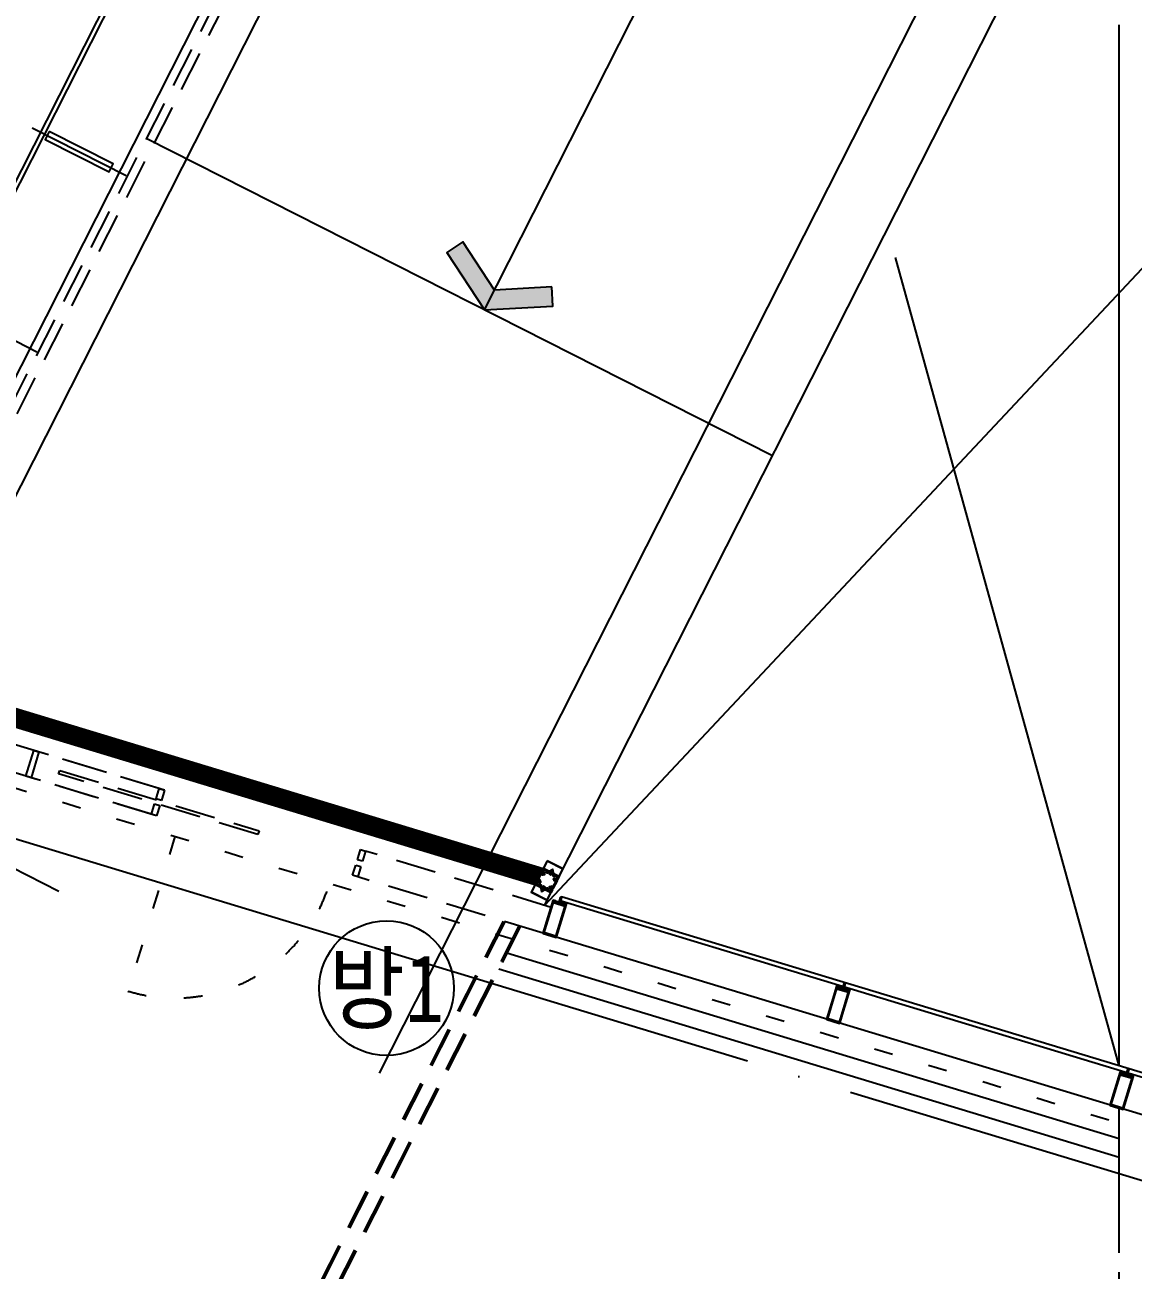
# Model space of a CAD drawing. Header units: metres. Extents: x 630750 to 860239, y 578133 to 726633.
# Drawn here: x 707594 to 713765, y 633668 to 640601 of the extents above; entities that cross this region are included whole.
import ezdxf
from ezdxf.enums import TextEntityAlignment as Align

# ---------------------------------------------------------------- set-up
doc = ezdxf.new("R2010")
doc.units = ezdxf.units.M
doc.header["$LTSCALE"] = 300
for name, pattern in [('CEN', [62, 60, -1, 0, -1]), ('H2', [0.5, 0.25, -0.25]), ('HID1', [0.375, 0.25, -0.125]), ('HIDDEN', [2, 1, -1]), ('HIDDEN-1', [1.4, 0.35, -0.7, 0.35])]:
    doc.linetypes.add(name, pattern=pattern)
doc.layers.get('Defpoints').update_dxf_attribs({"color": 8})
for name, color, linetype in [('A-CEN-1', 1, 'Continuous'), ('A-ELE-8', 8, 'Continuous'), ('A-ELE-9', 9, 'Continuous'), ('A-ELE8', 8, 'Continuous'), ('A-HAT-1', 9, 'Continuous'), ('A-STAIR', 4, 'Continuous'), ('A-SYM1', 7, 'Continuous'), ('A-WIN-GLASS', 4, 'Continuous'), ('fire shutter', 2, 'Continuous'), ('INT', 117, 'Continuous'), ('KUK-F-LEVEL', 4, 'Continuous'), ('KUK-FUR-MOVE-MAKE', 95, 'Continuous'), ('SCREW', 8, 'Continuous'), ('SILICONE', 3, 'Continuous'), ('블럭', 7, 'Continuous')]:
    doc.layers.add(name, color=color, linetype=linetype)
doc.layers.add('ILDIES', color=7, linetype='Continuous', lineweight=35)
doc.styles.add('TEXT', font='')
doc.styles.get('TEXT').set_extended_font_data('DotumChe')

# ---------------------------------------------------------------- blocks, each defined once
blk = doc.blocks.new('A$C7D1B520F')
at = {"layer": 'SCREW', "color": 8}
for p, q in [((0, 4.5), (0, 5)), ((9, 5), (0, 5)), ((9, 4.5), (0, 4.5)), ((0.5, 0.7), (0.5, 4.5)), ((0.5, 0.7), (1.6, 0)), ((2.7, 0.7), (1.6, 0)), ((7.4, 0), (1.6, 0)), ((4.7, 27.7), (2.4, 26.3)), ((6.7, 26.5), (2.4, 23.7)), ((2.4, 26.3), (2.8, 26.3)), ((6.7, 24), (2.4, 21.2)), ((2.4, 23.7), (2.8, 23.8)), ((6.7, 21.5), (2.4, 18.7)), ((2.4, 21.2), (2.8, 21.3)), ((6.7, 19), (2.4, 16.2)), ((2.4, 18.7), (2.8, 18.7)), ((6.7, 16.5), (2.4, 13.7)), ((2.4, 16.2), (2.8, 16.2)), ((6.7, 14), (2.4, 11.2)), ((2.4, 13.7), (2.8, 13.7)), ((6.7, 11.4), (2.4, 8.7)), ((2.4, 11.2), (2.8, 11.2)), ((6.7, 8.9), (2.4, 6.2)), ((2.4, 8.7), (2.8, 8.7)), ((2.4, 6.2), (2.8, 6.2)), ((2.7, 0.7), (2.7, 4.5)), ((2.7, 0.7), (3.8, 0)), ((4.5, 42.6), (2.8, 40.2)), ((2.8, 5), (2.8, 40.2)), ((6.2, 40.5), (4.5, 42.6)), ((4.5, 42.6), (4.6, 28)), ((6.7, 6.4), (4.5, 5)), ((5.1, 27.8), (6.2, 29.5)), ((6.3, 0.7), (5.2, 0)), ((5.3, 41.6), (6.2, 31.1)), ((6.2, 5), (6.2, 40.5)), ((6.7, 26.5), (6.2, 26.5)), ((6.7, 24), (6.2, 24)), ((6.7, 21.5), (6.2, 21.4)), ((6.7, 19), (6.2, 18.9)), ((6.7, 16.5), (6.2, 16.4)), ((6.7, 14), (6.2, 13.9)), ((6.7, 11.4), (6.2, 11.4)), ((6.7, 8.9), (6.2, 8.9)), ((6.7, 6.4), (6.2, 6.4)), ((6.3, 0.7), (6.3, 4.5)), ((6.3, 0.7), (7.4, 0)), ((8.5, 0.7), (7.4, 0)), ((8.5, 0.7), (8.5, 4.5)), ((9, 4.5), (9, 5))]:
    blk.add_line(p, q, dxfattribs=at)
for centre, radius, start, end in [((2.3, 42.4), 2.15, 283.42854, 4.6836), ((4.8, 28), 0.268, 182.11962, 324.13569)]:
    blk.add_arc(centre, radius, start, end, dxfattribs=at)

msp = doc.modelspace()

# ---------------------------------------------------------------- hatches: boundary and pattern name
at = {"layer": 'A-SYM1'}
msp.add_hatch(color=7, dxfattribs=at).paths.add_polyline_path([(710533.7, 639035.7), (710527.9, 639142.2), (710208.3, 639124.8), (710033.5, 639392.8), (709944.2, 639334.6), (710152.6, 639015)])
at = {"layer": 'KUK-F-LEVEL'}
msp.add_hatch(color=4, dxfattribs=at).paths.add_polyline_path([(710533.7, 639035.7), (710527.9, 639142.2), (710208.3, 639124.8), (710033.5, 639392.8), (709944.2, 639334.6), (710152.6, 639015)])

# ---------------------------------------------------------------- linework, layer by layer
msp.add_line((710152.6, 639015, 0), (718870.9, 656211.3, 0))
at = {"color": 252, "linetype": 'H2', "const_width": 100, "elevation": 0}
msp.add_lwpolyline([(706580.1, 636727.5), (707154.7, 636553.2), (707290.2, 636820.4), (710465.8, 635856.8)], dxfattribs=at)
at = {"color": 4, "linetype": 'Continuous', "elevation": 0}
for points in [[(710470, 635875.5, -2.414214), (710471.4, 635875.9), (710472.2, 635875.5), (710471.4, 635873.9, 0.414214), (710472.5, 635870.5), (710477, 635868.2, 0.414214), (710480.4, 635869.3), (710481.2, 635870.9), (710482.2, 635870.4, 0.762509), (710489.1, 635877.9), (710477.7, 635888.7), (710477.7, 635888.7, -1.719957), (710477.6, 635890.5), (710481.2, 635897.6), (710483.5, 635896.5), (710483, 635895.5), (710483.8, 635895.1), (710485.1, 635895.6), (710486.1, 635895.1), (710485.6, 635894.2), (710486.4, 635893.8), (710487.8, 635894.3), (710488.8, 635893.8), (710488.3, 635892.8), (710489.1, 635892.4), (710492, 635893.6), (710491.2, 635896.6), (710490.4, 635897), (710489.9, 635896.1), (710488.9, 635896.5), (710488.5, 635897.9), (710487.8, 635898.3), (710487.3, 635897.4), (710486.3, 635897.9), (710485.9, 635899.3), (710485.1, 635899.7), (710484.6, 635898.7), (710482.4, 635899.9), (710483.9, 635902.8), (710480.3, 635904.6), (710472.8, 635889.9, 0.264694), (710472.9, 635888.9), (710485.7, 635875.8, -0.762509), (710484.1, 635874), (710469.6, 635881.3, 0.414214), (710468.2, 635880.8), (710447.1, 635839.2, 0.414214), (710447.6, 635837.8), (710462, 635830.5, -0.762509), (710461.5, 635828.1), (710443.4, 635830.7, 0.264694), (710442.5, 635830.1), (710435.1, 635815.4), (710438.7, 635813.6), (710440.1, 635816.5), (710442.4, 635815.4), (710441.9, 635814.4), (710442.7, 635814), (710444.1, 635814.6), (710445, 635814.1), (710444.6, 635813.1), (710445.3, 635812.7), (710446.7, 635813.2), (710447.7, 635812.7), (710447.2, 635811.8), (710448, 635811.4), (710450.9, 635812.5), (710450.1, 635815.5), (710449.3, 635815.9), (710448.8, 635815), (710447.8, 635815.5), (710447.5, 635816.9), (710446.7, 635817.3), (710446.2, 635816.3), (710445.2, 635816.8), (710444.8, 635818.2), (710444, 635818.6), (710443.6, 635817.7), (710441.3, 635818.8), (710444.9, 635825.9, -1.719957), (710446.4, 635826.9), (710446.4, 635826.9), (710461.8, 635824.1, 0.762509), (710463.8, 635834.1), (710462.8, 635834.6), (710463.6, 635836.2, 0.414214), (710462.5, 635839.6), (710458, 635841.9, 0.414214), (710454.6, 635840.8), (710453.8, 635839.2), (710453, 635839.6, -2.414214), (710452.5, 635841)], [(710473.3, 635873.4, 0.414214), (710473.7, 635872.2), (710477.3, 635870.3, 0.414214), (710478.5, 635870.7), (710478.7, 635871, 0.414214), (710478.3, 635872.2), (710474.7, 635874.1, 0.414214), (710473.5, 635873.7)], [(710481.2, 635894), (710479.7, 635894.7), (710480.8, 635896.7), (710489.6, 635892.2, 1), (710491.7, 635896.3), (710482.9, 635900.8), (710483.9, 635902.8), (710485.3, 635902.1), (710485, 635901.5), (710499.8, 635894), (710500.1, 635894.6), (710510.4, 635889.4), (710509.7, 635887.9), (710502.7, 635891.5, 0.668179), (710501.6, 635890.5), (710504.8, 635880.6, 0.414214), (710505.8, 635880.1), (710513.6, 635882.7, -0.414214), (710514.6, 635882.2), (710514.6, 635882, 0.414214), (710515.6, 635881.4), (710522.8, 635883.8), (710524.2, 635883.1), (710523.7, 635882, 0.198912), (710523.6, 635881.4), (710525.8, 635874.8), (710516.3, 635871.7), (710515.9, 635873.2, -0.414214), (710516.4, 635874.2), (710517.1, 635874.4), (710518.1, 635873.9), (710518.6, 635874.9), (710519.6, 635874.4), (710523, 635875.5, 0.414214), (710523.5, 635876.5), (710522, 635881.1, 0.414214), (710521.1, 635881.6), (710517.6, 635880.4), (710517.1, 635879.4), (710516.1, 635879.9), (710515.6, 635879), (710514.9, 635878.7, -0.414214), (710513.9, 635879.2), (710513.3, 635880.9), (710504.1, 635877.9), (710501.9, 635884.5), (710502.1, 635884.8), (710501.7, 635885), (710499.4, 635892.2, 0.198912), (710499, 635892.6), (710495.9, 635894.2, 0.414214), (710494.8, 635893.9), (710494.1, 635892.5, -0.414214), (710488.9, 635890.8), (710481.4, 635894.5)], [(710552.1, 635833.9, 2.414214), (710551.6, 635835.2), (710550.8, 635835.6), (710550, 635834, -0.414214), (710546.6, 635832.9), (710542.1, 635835.2, -0.414214), (710541, 635838.6), (710541.8, 635840.2), (710540.7, 635840.7, -0.762509), (710542.8, 635850.7), (710558.2, 635847.9), (710558.2, 635847.9, 1.719957), (710559.7, 635848.9), (710563.3, 635856), (710561, 635857.2), (710560.5, 635856.2), (710559.8, 635856.6), (710559.4, 635858), (710558.4, 635858.5), (710557.9, 635857.5), (710557.1, 635857.9), (710556.7, 635859.3), (710555.8, 635859.8), (710555.3, 635858.9), (710554.5, 635859.3), (710553.7, 635862.3), (710556.6, 635863.4), (710557.4, 635863), (710556.9, 635862.1), (710557.9, 635861.6), (710559.2, 635862.1), (710560, 635861.7), (710559.5, 635860.7), (710560.5, 635860.3), (710561.9, 635860.8), (710562.7, 635860.4), (710562.2, 635859.4), (710564.4, 635858.3), (710565.9, 635861.2), (710569.5, 635859.4), (710562, 635844.7, -0.264694), (710561.2, 635844.1), (710543, 635846.7, 0.762509), (710542.6, 635844.3), (710557, 635837, -0.414214), (710557.4, 635835.6), (710536.3, 635794, -0.414214), (710535, 635793.5), (710520.5, 635800.9, 0.762509), (710518.9, 635799), (710531.7, 635785.9, -0.264694), (710531.7, 635784.9), (710524.3, 635770.2), (710520.7, 635772), (710522.2, 635774.9), (710519.9, 635776.1), (710519.5, 635775.1), (710518.7, 635775.5), (710518.3, 635776.9), (710517.3, 635777.4), (710516.8, 635776.5), (710516, 635776.9), (710515.6, 635778.3), (710514.7, 635778.8), (710514.2, 635777.8), (710513.4, 635778.2), (710512.6, 635781.2), (710515.5, 635782.4), (710516.3, 635782), (710515.8, 635781), (710516.8, 635780.5), (710518.1, 635781), (710518.9, 635780.6), (710518.4, 635779.7), (710519.4, 635779.2), (710520.8, 635779.7), (710521.6, 635779.3), (710521.1, 635778.4), (710523.3, 635777.2), (710526.9, 635784.3, 1.719957), (710526.9, 635786.1), (710526.9, 635786.1), (710515.5, 635796.9, -0.762509), (710522.3, 635804.4), (710523.3, 635803.9), (710524.2, 635805.5, -0.414214), (710527.6, 635806.6), (710532.1, 635804.3, -0.414214), (710533.2, 635800.9), (710532.4, 635799.3), (710533.2, 635798.9, 2.414214), (710534.6, 635799.4)], [(710560.4, 635853.8), (710561.8, 635853.1), (710562.8, 635855.1), (710554, 635859.5, -1), (710556.1, 635863.7), (710564.9, 635859.2), (710565.9, 635861.2), (710564.5, 635861.9), (710564.2, 635861.3), (710549.4, 635868.8), (710549.7, 635869.4), (710539.4, 635874.6), (710538.7, 635873.2), (710545.6, 635869.7, -0.668179), (710545.5, 635868.3), (710535.7, 635865, -0.414214), (710534.7, 635865.5), (710532.1, 635873.3, 0.414214), (710531.1, 635873.8), (710530.9, 635873.7, -0.414214), (710529.9, 635874.2), (710527.6, 635881.4), (710526.2, 635882.1), (710525.6, 635881, -0.198912), (710525.1, 635880.6), (710518.5, 635878.4), (710521.6, 635869), (710523.1, 635869.5, 0.414214), (710523.6, 635870.5), (710523.4, 635871.2), (710522.4, 635871.7), (710522.9, 635872.7), (710521.9, 635873.2), (710520.8, 635876.7, -0.414214), (710521.3, 635877.7), (710525.8, 635879.1, -0.414214), (710526.8, 635878.6), (710527.9, 635875.2), (710527.4, 635874.2), (710528.4, 635873.7), (710527.9, 635872.7), (710528.2, 635872, 0.414214), (710529.2, 635871.5), (710530.9, 635872), (710533.9, 635862.8), (710540.5, 635864.9), (710540.7, 635865.3), (710541, 635865.1), (710548.2, 635867.4, -0.198912), (710548.8, 635867.4), (710551.9, 635865.8, -0.414214), (710552.3, 635864.7), (710551.5, 635863.3, 0.414214), (710553.2, 635858.1), (710560.7, 635854.4)], [(710444.2, 635821), (710442.8, 635821.7), (710441.8, 635819.8), (710450.6, 635815.3, -1), (710448.5, 635811.1), (710439.7, 635815.6), (710438.7, 635813.6), (710440.1, 635812.9), (710440.4, 635813.5), (710455.1, 635806), (710454.8, 635805.4), (710465.2, 635800.2), (710465.9, 635801.6), (710458.9, 635805.1, -0.668179), (710459, 635806.6), (710468.9, 635809.8, -0.414214), (710469.9, 635809.3), (710472.4, 635801.5, 0.414214), (710473.4, 635801), (710473.7, 635801.1, -0.414214), (710474.7, 635800.6), (710477, 635793.4), (710478.4, 635792.7), (710479, 635793.8, -0.198912), (710479.4, 635794.2), (710486, 635796.4), (710483, 635805.8), (710481.5, 635805.3, 0.414214), (710481, 635804.3), (710481.2, 635803.6), (710482.2, 635803.1), (710481.7, 635802.1), (710482.7, 635801.6), (710483.8, 635798.1, -0.414214), (710483.3, 635797.1), (710478.8, 635795.7, -0.414214), (710477.8, 635796.2), (710476.6, 635799.6), (710477.1, 635800.6), (710476.2, 635801.1), (710476.7, 635802.1), (710476.4, 635802.8, 0.414214), (710475.4, 635803.3), (710473.7, 635802.8), (710470.7, 635812), (710464.1, 635809.9), (710463.9, 635809.5), (710463.6, 635809.7), (710456.4, 635807.4, -0.198912), (710455.8, 635807.4), (710452.7, 635809, -0.414214), (710452.3, 635810.1), (710453, 635811.5, 0.414214), (710451.3, 635816.7), (710443.9, 635820.4)], [(710456.1, 635839.5, -0.414214), (710457.2, 635839.9), (710460.9, 635838.1, -0.414214), (710461.3, 635836.9), (710461.1, 635836.6, -0.414214), (710459.9, 635836.2), (710456.3, 635838, -0.414214), (710455.9, 635839.2)], [(710523.4, 635780.9), (710524.8, 635780.1), (710523.8, 635778.2), (710515, 635782.6, 1), (710512.9, 635778.5), (710521.7, 635774), (710520.7, 635772), (710519.3, 635772.7), (710519.6, 635773.3), (710504.8, 635780.8), (710504.5, 635780.2), (710494.2, 635785.5), (710494.9, 635786.9), (710501.9, 635783.3, 0.668179), (710503, 635784.3), (710499.7, 635794.2, 0.414214), (710498.7, 635794.7), (710491, 635792.1, -0.414214), (710490, 635792.6), (710489.9, 635792.9, 0.414214), (710488.9, 635793.4), (710481.7, 635791), (710480.3, 635791.7), (710480.9, 635792.9, 0.198912), (710481, 635793.5), (710478.8, 635800), (710488.2, 635803.1), (710488.7, 635801.6, -0.414214), (710488.2, 635800.6), (710487.5, 635800.4), (710486.5, 635800.9), (710486, 635799.9), (710485, 635800.4), (710481.6, 635799.3, 0.414214), (710481, 635798.3), (710482.5, 635793.8, 0.414214), (710483.5, 635793.3), (710487, 635794.4), (710487.5, 635795.4), (710488.4, 635794.9), (710488.9, 635795.9), (710489.7, 635796.1, -0.414214), (710490.7, 635795.6), (710491.3, 635793.9), (710500.5, 635796.9), (710502.7, 635790.3), (710502.5, 635790), (710502.8, 635789.8), (710505.2, 635782.6, 0.198912), (710505.6, 635782.2), (710508.7, 635780.6, 0.414214), (710509.8, 635780.9), (710510.5, 635782.4, -0.414214), (710515.7, 635784.1), (710523.1, 635780.3)], [(710531.3, 635801.4, 0.414214), (710530.9, 635802.6), (710527.3, 635804.4, 0.414214), (710526.1, 635804), (710526, 635803.7, 0.414214), (710526.3, 635802.5), (710529.9, 635800.6, 0.414214), (710531.1, 635801)], [(710548.5, 635835.3, -0.414214), (710547.3, 635834.9), (710543.6, 635836.7, -0.414214), (710543.2, 635837.9), (710543.4, 635838.2, -0.414214), (710544.6, 635838.6), (710548.2, 635836.8, -0.414214), (710548.6, 635835.6)]]:
    msp.add_lwpolyline(points, format="xyb", close=True, dxfattribs=at)
at = {"layer": 'A-CEN-1', "linetype": 'CEN'}
for p, q in [((718254.4, 659110.2, 0), (700282.2, 623660.9, 0)), ((721162.1, 657636.1, 0), (709566.5, 634764.4, 0)), ((694392.6, 640060, 0), (741312.5, 625822.5, 0)), ((707783, 635776.9, 0), (703581.6, 637906.9, 0))]:
    msp.add_line(p, q, dxfattribs=at)
at = {"layer": 'A-ELE-8', "linetype": 'HIDDEN'}
msp.add_line((713686.8, 629157.1), (713686.8, 633763.6), dxfattribs=at)
at = {"layer": 'A-ELE-9'}
for p, q in [((707264.5, 636880.4, 0), (710480.3, 635904.6, 0)), ((707315.8, 636760.4, 0), (710451.3, 635808.9, 0))]:
    msp.add_line(p, q, dxfattribs=at)
at = {"layer": 'A-ELE8'}
for p, q in [((713686.8, 634805.1), (713686.8, 640601.3)), ((713686.8, 633763.6), (713686.8, 634571.1))]:
    msp.add_line(p, q, dxfattribs=at)
at = {"layer": 'A-HAT-1', "color": 8}
for p, q in [((710487.9, 635698.5, 0), (713936.8, 639374.5, 0)), ((713686.8, 634805, 0), (712442.6, 639306.3, 0))]:
    msp.add_line(p, q, dxfattribs=at)
at = {"layer": 'A-STAIR', "elevation": 0}
msp.add_lwpolyline([(711756.9, 638201.6), (708270, 639969.4)], dxfattribs=at)
at = {"layer": 'A-SYM1', "color": 7, "elevation": 0}
msp.add_lwpolyline([(710527.9, 639142.2), (710208.3, 639124.8), (710033.5, 639392.8), (709944.2, 639334.6), (710152.6, 639015), (710533.7, 639035.7)], close=True, dxfattribs=at)
at = {"layer": 'A-WIN-GLASS'}
for p, q in [((717630.4, 659628.7, 0), (706273.4, 637227.6, 0)), ((717630.4, 659628.7, 0), (706273.4, 637227.6, 0)), ((717654.4, 659622.9, 0), (706294.8, 637216.8, 0)), ((717654.4, 659622.9, 0), (706294.8, 637216.8, 0)), ((717816.6, 658910.2, 0), (706594.7, 636775.4, 0)), ((710575.4, 635724.1, 0), (710582.4, 635747, 0)), ((716163.8, 634028.3, 0), (710575.4, 635724.1, 0)), ((716170.8, 634051.3, 0), (710582.4, 635747, 0)), ((716071.1, 633847.6, 0), (710552.1, 635522.3, 0))]:
    msp.add_line(p, q, dxfattribs=at)
at = {"layer": 'A-WIN-GLASS', "elevation": 0}
msp.add_lwpolyline([(707729.2, 640008.5), (707706.6, 639963.9), (708063.4, 639783), (708086, 639827.6), (707729.2, 640008.5)], dxfattribs=at)
for points in [[(710501.8, 635947.1), (710480.3, 635904.6), (710569.5, 635859.4), (710591, 635901.9)], [(710502.5, 635945.1), (710482.4, 635905.5), (710568.7, 635861.2), (710589, 635901.2)], [(710435.1, 635815.4), (710413.5, 635772.9), (710502.7, 635727.7), (710524.3, 635770.2)], [(710435.7, 635813.4), (710415.7, 635773.8), (710502, 635729.5), (710522.3, 635769.5)]]:
    msp.add_lwpolyline(points, close=True, dxfattribs=at)
at = {"layer": 'Defpoints'}
for p, q in [((707633.9, 640028.8, 0), (708158.8, 639762.7, 0)), ((707136.5, 639047.7, 0), (707661.4, 638781.6, 0))]:
    msp.add_line(p, q, dxfattribs=at)
at = {"layer": 'fire shutter', "color": 2, "linetype": 'HIDDEN-1'}
msp.add_line((707501.8, 636364.3, 0), (714827.8, 634141.3, 0), dxfattribs=at)
at = {"layer": 'fire shutter', "color": 2, "linetype": 'HIDDEN-1', "elevation": 0}
msp.add_lwpolyline([(708429.3, 636082.8), (708168, 635221.6, 0.414214), (709290.5, 635821.5, 1)], format="xyb", dxfattribs=at)
at = {"layer": 'ILDIES', "elevation": 0}
for points in [[(710546.5, 635715.7, -0.414214), (710546.2, 635716.4), (710547.9, 635722.1), (710535.5, 635725.9), (710480.3, 635544.1), (710552.1, 635522.3), (710607.3, 635704.1), (710594.8, 635707.9), (710593.1, 635702.1, -0.414214), (710592.5, 635701.8)], [(710483.6, 635546.2), (710537, 635722.3, -0.414214), (710537.6, 635722.6), (710544.3, 635720.6, -0.414214), (710544.7, 635719.9), (710542.9, 635714.2), (710594.6, 635698.5), (710596.3, 635704.3, -0.414214), (710597, 635704.6), (710603.7, 635702.6, -0.414214), (710604, 635701.9), (710550.6, 635525.9, -0.414214), (710549.9, 635525.5), (710483.9, 635545.6, -0.414214)], [(712125.4, 635236.6, -0.414214), (712125.1, 635237.3), (712126.8, 635243), (712114.4, 635246.8), (712059.2, 635065), (712131, 635043.2), (712186.2, 635225), (712173.7, 635228.8), (712172, 635223, -0.414214), (712171.4, 635222.7)], [(712062.5, 635067.1), (712115.9, 635243.2, -0.414214), (712116.6, 635243.5), (712123.3, 635241.5, -0.414214), (712123.6, 635240.9), (712121.8, 635235.1), (712173.5, 635219.4), (712175.3, 635225.2, -0.414214), (712175.9, 635225.5), (712182.6, 635223.5, -0.414214), (712182.9, 635222.9), (712129.5, 635046.8, -0.414214), (712128.9, 635046.4), (712062.8, 635066.5, -0.414214)], [(713704.3, 634757.5, -0.414214), (713704, 634758.1), (713705.8, 634763.9), (713693.3, 634767.7), (713638.1, 634585.9), (713709.9, 634564.1), (713765.1, 634745.9), (713752.6, 634749.7), (713750.9, 634743.9, -0.414214), (713750.3, 634743.6)], [(713641.4, 634588), (713694.8, 634764.1, -0.414214), (713695.5, 634764.4), (713702.2, 634762.4, -0.414214), (713702.5, 634761.7), (713700.8, 634756), (713752.4, 634740.3), (713754.2, 634746.1, -0.414214), (713754.8, 634746.4), (713761.5, 634744.4, -0.414214), (713761.8, 634743.7), (713708.4, 634567.7, -0.414214), (713707.8, 634567.3), (713641.7, 634587.4, -0.414214)]]:
    msp.add_lwpolyline(points, format="xyb", close=True, dxfattribs=at)
for points in [[(710570.5, 635712.1), (710569.5, 635712.4), (710569.8, 635713.4), (710552.4, 635718.7), (710552.1, 635717.7), (710550.2, 635718.3), (710551, 635721.1), (710556.1, 635719.6), (710556.3, 635719.2), (710556.7, 635719.4), (710568.5, 635715.8, 0.414214), (710571, 635717.2), (710578.8, 635743, -0.414214), (710580.1, 635743.7, -0.414214), (710580.8, 635742.4), (710572.9, 635716.6, 0.414214), (710574.2, 635714.1), (710586, 635710.5), (710586.2, 635710.2), (710586.6, 635710.4), (710591.7, 635708.8), (710590.8, 635705.9), (710588.9, 635706.5), (710589.2, 635707.5), (710571.8, 635712.8), (710571.5, 635711.8), (710570.5, 635712.1)], [(712149.4, 635233), (712148.5, 635233.3), (712148.8, 635234.3), (712131.3, 635239.6), (712131, 635238.6), (712129.1, 635239.2), (712130, 635242.1), (712135.1, 635240.5), (712135.3, 635240.1), (712135.6, 635240.3), (712147.4, 635236.8, 0.414214), (712149.9, 635238.1), (712157.8, 635263.9, -0.414214), (712159, 635264.6, -0.414214), (712159.7, 635263.3), (712151.8, 635237.5, 0.414214), (712153.2, 635235), (712165, 635231.4), (712165.2, 635231.1), (712165.5, 635231.3), (712170.6, 635229.7), (712169.8, 635226.8), (712167.8, 635227.4), (712168.1, 635228.4), (712150.7, 635233.7), (712150.4, 635232.7), (712149.4, 635233)], [(713728.3, 634753.9), (713727.4, 634754.2), (713727.7, 634755.2), (713710.2, 634760.5), (713709.9, 634759.5), (713708, 634760.1), (713708.9, 634762.9), (713714, 634761.4), (713714.2, 634761), (713714.5, 634761.2), (713726.3, 634757.6, 0.414214), (713728.8, 634759), (713736.7, 634784.8, -0.414214), (713737.9, 634785.5, -0.414214), (713738.6, 634784.2), (713730.7, 634758.4, 0.414214), (713732.1, 634755.9), (713743.9, 634752.3), (713744.1, 634752), (713744.4, 634752.2), (713749.5, 634750.6), (713748.7, 634747.7), (713746.8, 634748.3), (713747, 634749.3), (713729.6, 634754.6), (713729.3, 634753.6), (713728.3, 634753.9)]]:
    msp.add_lwpolyline(points, format="xyb", dxfattribs=at)
at = {"layer": 'ILDIES'}
for points in [[(712125.4, 635236.6, -0.414214), (712125.1, 635237.3), (712126.8, 635243), (712114.4, 635246.8), (712059.2, 635065), (712131, 635043.2), (712186.2, 635225), (712173.7, 635228.8), (712172, 635223, -0.414214), (712171.4, 635222.7)], [(712062.5, 635067.1), (712115.9, 635243.2, -0.414214), (712116.5, 635243.5), (712123.2, 635241.5, -0.414214), (712123.6, 635240.9), (712121.8, 635235.1), (712173.5, 635219.4), (712175.3, 635225.2, -0.414214), (712175.9, 635225.5), (712182.6, 635223.5, -0.414214), (712182.9, 635222.9), (712129.5, 635046.8, -0.414214), (712128.9, 635046.4), (712062.8, 635066.5, -0.414214)]]:
    msp.add_lwpolyline(points, format="xyb", close=True, dxfattribs=at)
msp.add_lwpolyline([(712149.4, 635233), (712148.5, 635233.3), (712148.7, 635234.3), (712131.3, 635239.6), (712131, 635238.6), (712129.1, 635239.2), (712130, 635242.1), (712135, 635240.5), (712135.2, 635240.1), (712135.6, 635240.3), (712147.4, 635236.8, 0.414214), (712149.9, 635238.1), (712157.7, 635263.9, -0.414214), (712159, 635264.6, -0.414214), (712159.7, 635263.3), (712151.8, 635237.5, 0.414214), (712153.2, 635235), (712165, 635231.4), (712165.2, 635231.1), (712165.5, 635231.3), (712170.6, 635229.7), (712169.7, 635226.8), (712167.8, 635227.4), (712168.1, 635228.4), (712150.7, 635233.7), (712150.4, 635232.7), (712149.4, 635233)], format="xyb", dxfattribs=at)
at = {"layer": 'INT', "linetype": 'HID1', "ltscale": 3}
for p, q in [((709284.4, 641970.3, 0), (706639.3, 636752.8, 0)), ((709329, 641947.7, 0), (706683.8, 636730.2, 0)), ((710257, 635611.8), (707918.5, 630999.1)), ((710265.9, 635607.3), (707927.5, 630994.6)), ((710345.2, 635586.9), (707998.8, 630958.4)), ((710354.2, 635582.4), (708007.7, 630953.9))]:
    msp.add_line(p, q, dxfattribs=at)
at = {"layer": 'INT', "linetype": 'HID1', "ltscale": 3, "elevation": 0}
for points in [[(708371.2, 636340.8), (707272.2, 636674.3)], [(708342.5, 636349.5), (707643.1, 636561.8)], [(708327.7, 636197.3), (707228.6, 636530.8)], [(708298.9, 636206), (707599.5, 636418.2)], [(710523.9, 635687.6), (709491.1, 636001)], [(710480.3, 635544.1), (709447.5, 635857.5)]]:
    msp.add_lwpolyline(points, dxfattribs=at)
for points in [[(707671.8, 636553.1), (707628.2, 636409.5), (707599.5, 636418.2), (707643.1, 636561.8)], [(708897.8, 636113.1), (708892, 636094), (707781.9, 636430.8), (707787.8, 636449.9)], [(708371.2, 636340.8), (708353.8, 636283.4), (708325.1, 636292.1), (708342.5, 636349.5)], [(708345.1, 636254.7), (708327.7, 636197.3), (708298.9, 636206), (708316.4, 636263.4)], [(709491.1, 636001), (709474, 635944.5), (709445.3, 635953.2), (709462.4, 636009.7)], [(709465, 635914.9), (709447.5, 635857.5), (709418.8, 635866.2), (709436.2, 635923.6)]]:
    msp.add_lwpolyline(points, close=True, dxfattribs=at)
at = {"layer": 'KUK-F-LEVEL', "color": 4}
msp.add_line((710152.6, 639015), (718870.9, 656211.3), dxfattribs=at)
at = {"layer": 'KUK-F-LEVEL', "ltscale": 3}
msp.add_line((710487.9, 635698.5), (714065.8, 642756.1), dxfattribs=at)
at = {"layer": 'KUK-F-LEVEL', "color": 4}
msp.add_lwpolyline([(711756.9, 638201.6), (708270, 639969.4)], dxfattribs=at)
msp.add_lwpolyline([(710527.9, 639142.2), (710208.3, 639124.8), (710033.5, 639392.8), (709944.2, 639334.6), (710152.6, 639015), (710533.7, 639035.7)], close=True, dxfattribs=at)
at = {"layer": 'KUK-FUR-MOVE-MAKE', "color": 6}
for p, q in [((713686.8, 634399.1), (710278.6, 635433.3)), ((713686.8, 634294.6), (710232.7, 635342.8))]:
    msp.add_line(p, q, dxfattribs=at)
at = {"layer": 'SILICONE', "color": 8}
for centre, start, end in [((710624.6, 635702.1, 0), 139.88092, 173.41278), ((712098.9, 635254.7, 0), 332.82768, 6.35954), ((712098.9, 635254.7), 332.82768, 6.35954), ((712203.5, 635223, 0), 139.88092, 173.41278), ((712203.5, 635223), 139.88092, 173.41278), ((713677.8, 634775.6, 0), 332.82768, 6.35954)]:
    msp.add_arc(centre, 17.4, start, end, dxfattribs=at)
at = {"layer": '블럭', "color": 1}
msp.add_circle((709608, 635237.9, 0), 375, dxfattribs=at)

# ---------------------------------------------------------------- block references
for p, rotation in [((710495.7, 635887.5, 0), 288.1184311962607), ((710508.9, 635787.3, 0), 108.1165422753576)]:
    msp.add_blockref('A$C7D1B520F', p, dxfattribs=dict(rotation=rotation))
at = {"xscale": -1}
for p, rotation in [((710546.6, 635861.7, 0), 18.11654224585164), ((710458, 635813.1, 0), 198.118431213088)]:
    msp.add_blockref('A$C7D1B520F', p, dxfattribs=dict(at, rotation=rotation))

# ---------------------------------------------------------------- texts
at = {"layer": '블럭', "style": 'TEXT', "width": 0.9}
msp.add_text('방1', height=375, dxfattribs=at).set_placement((709608, 635237.9, 0), align=Align.MIDDLE_CENTER)

doc.saveas('drawing.dxf')
